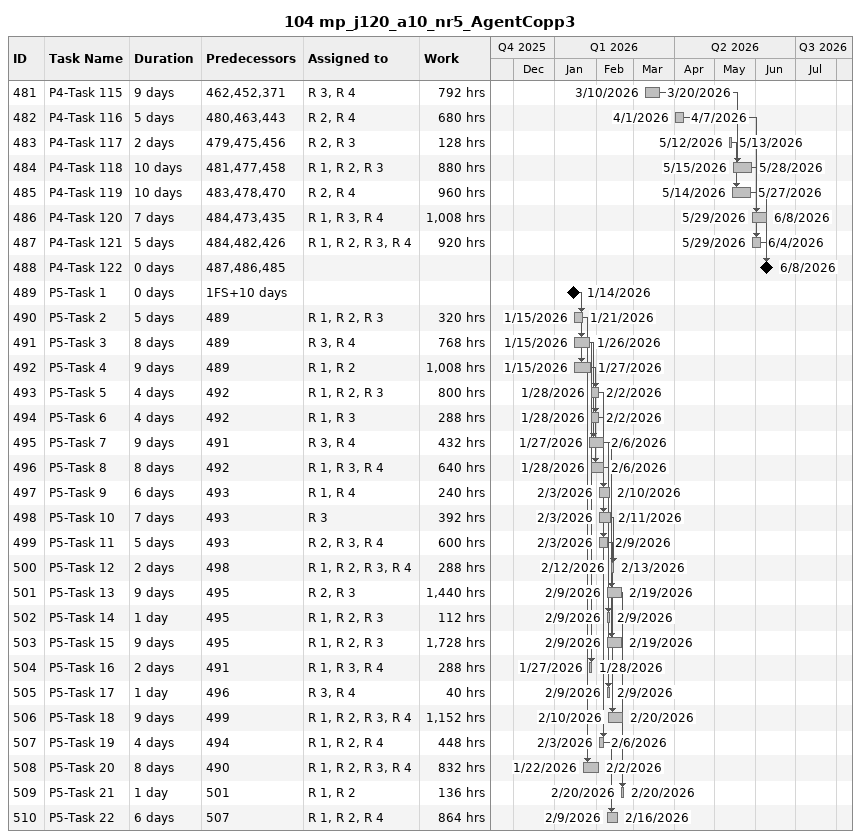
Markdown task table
104 mp_j120_a10_nr5_AgentCopp3

| ID | Task | Duration | Start | Finish | Predecessors | Resources | Work (h) |
|---|---|---|---|---|---|---|---|
| 481 | P4-Task 115 | 9d | 2026-03-10 | 2026-03-20 | 462, 452, 371 | R 3, R 4 | 792 |
| 482 | P4-Task 116 | 5d | 2026-04-01 | 2026-04-07 | 480, 463, 443 | R 2, R 4 | 680 |
| 483 | P4-Task 117 | 2d | 2026-05-12 | 2026-05-13 | 479, 475, 456 | R 2, R 3 | 128 |
| 484 | P4-Task 118 | 10d | 2026-05-15 | 2026-05-28 | 481, 477, 458 | R 1, R 2, R 3 | 880 |
| 485 | P4-Task 119 | 10d | 2026-05-14 | 2026-05-27 | 483, 478, 470 | R 2, R 4 | 960 |
| 486 | P4-Task 120 | 7d | 2026-05-29 | 2026-06-08 | 484, 473, 435 | R 1, R 3, R 4 | 1008 |
| 487 | P4-Task 121 | 5d | 2026-05-29 | 2026-06-04 | 484, 482, 426 | R 1, R 2, R 3, R 4 | 920 |
| 488 | P4-Task 122 | 0d | 2026-06-08 | 2026-06-08 | 487, 486, 485 |  |  |
| 489 | P5-Task 1 | 0d | 2026-01-14 | 2026-01-14 | 1FS+10d |  |  |
| 490 | P5-Task 2 | 5d | 2026-01-15 | 2026-01-21 | 489 | R 1, R 2, R 3 | 320 |
| 491 | P5-Task 3 | 8d | 2026-01-15 | 2026-01-26 | 489 | R 3, R 4 | 768 |
| 492 | P5-Task 4 | 9d | 2026-01-15 | 2026-01-27 | 489 | R 1, R 2 | 1008 |
| 493 | P5-Task 5 | 4d | 2026-01-28 | 2026-02-02 | 492 | R 1, R 2, R 3 | 800 |
| 494 | P5-Task 6 | 4d | 2026-01-28 | 2026-02-02 | 492 | R 1, R 3 | 288 |
| 495 | P5-Task 7 | 9d | 2026-01-27 | 2026-02-06 | 491 | R 3, R 4 | 432 |
| 496 | P5-Task 8 | 8d | 2026-01-28 | 2026-02-06 | 492 | R 1, R 3, R 4 | 640 |
| 497 | P5-Task 9 | 6d | 2026-02-03 | 2026-02-10 | 493 | R 1, R 4 | 240 |
| 498 | P5-Task 10 | 7d | 2026-02-03 | 2026-02-11 | 493 | R 3 | 392 |
| 499 | P5-Task 11 | 5d | 2026-02-03 | 2026-02-09 | 493 | R 2, R 3, R 4 | 600 |
| 500 | P5-Task 12 | 2d | 2026-02-12 | 2026-02-13 | 498 | R 1, R 2, R 3, R 4 | 288 |
| 501 | P5-Task 13 | 9d | 2026-02-09 | 2026-02-19 | 495 | R 2, R 3 | 1440 |
| 502 | P5-Task 14 | 1d | 2026-02-09 | 2026-02-09 | 495 | R 1, R 2, R 3 | 112 |
| 503 | P5-Task 15 | 9d | 2026-02-09 | 2026-02-19 | 495 | R 1, R 2, R 3 | 1728 |
| 504 | P5-Task 16 | 2d | 2026-01-27 | 2026-01-28 | 491 | R 1, R 3, R 4 | 288 |
| 505 | P5-Task 17 | 1d | 2026-02-09 | 2026-02-09 | 496 | R 3, R 4 | 40 |
| 506 | P5-Task 18 | 9d | 2026-02-10 | 2026-02-20 | 499 | R 1, R 2, R 3, R 4 | 1152 |
| 507 | P5-Task 19 | 4d | 2026-02-03 | 2026-02-06 | 494 | R 1, R 2, R 4 | 448 |
| 508 | P5-Task 20 | 8d | 2026-01-22 | 2026-02-02 | 490 | R 1, R 2, R 3, R 4 | 832 |
| 509 | P5-Task 21 | 1d | 2026-02-20 | 2026-02-20 | 501 | R 1, R 2 | 136 |
| 510 | P5-Task 22 | 6d | 2026-02-09 | 2026-02-16 | 507 | R 1, R 2, R 4 | 864 |
